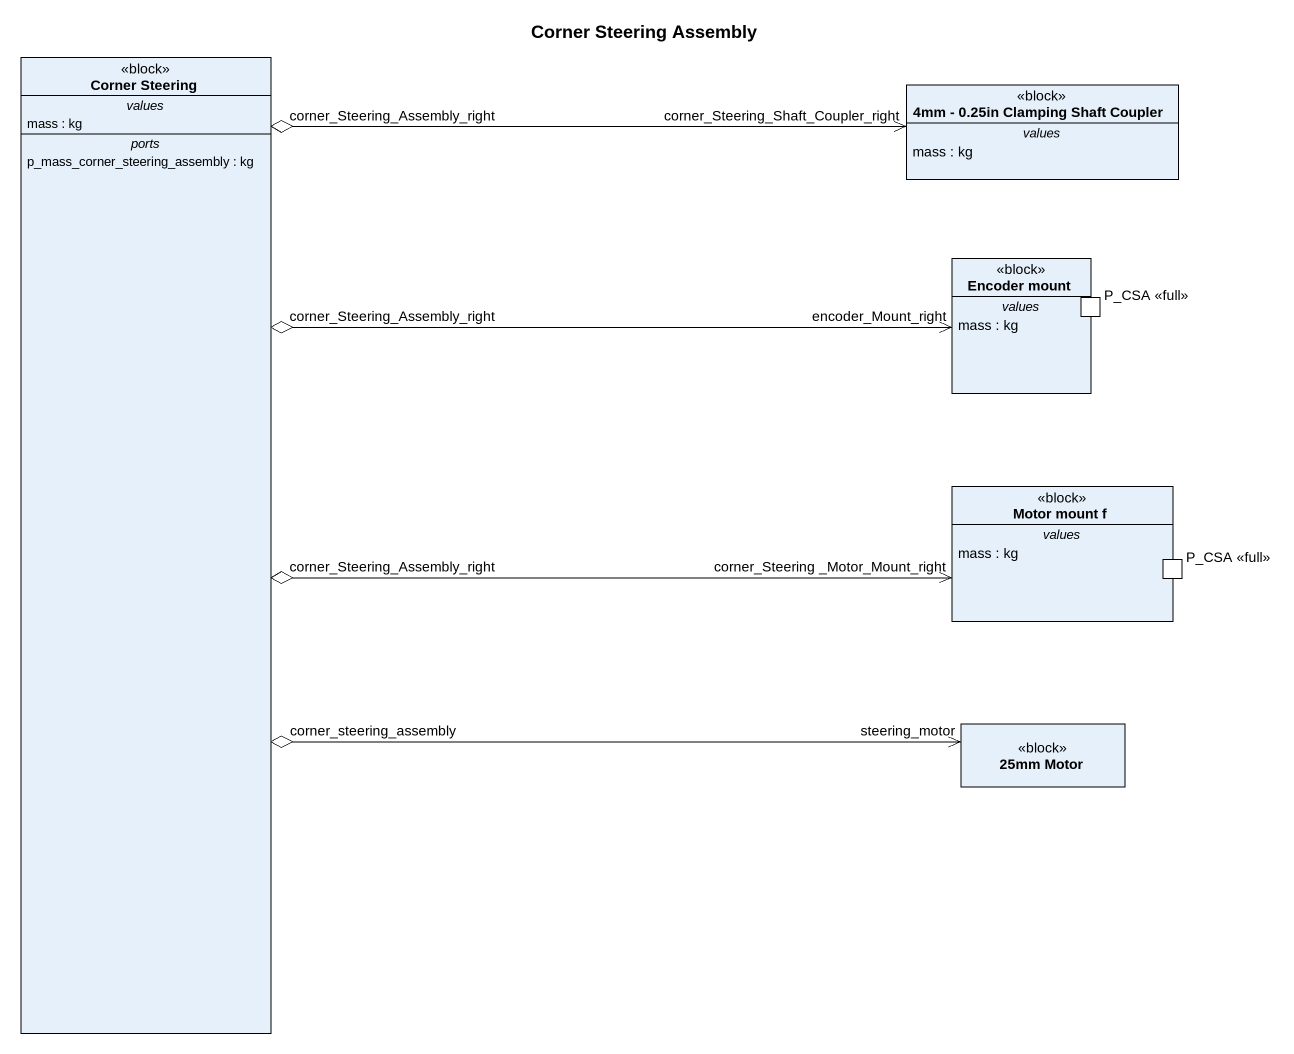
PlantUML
@startuml
title Corner Steering Assembly
hide circle
hide empty members
class "Corner Steering" as Corner_Steering <<block>> {
  -- values --
  mass : kg
  -- ports --
  p_mass_corner_steering_assembly : kg
}
class "4mm - 0.25in Clamping Shaft Coupler" as c4mm_0_25in_Clamping_Shaft <<block>> {
  -- values --
  mass : kg
}
class "Encoder mount" as Encoder_mount <<block>> {
  -- values --
  mass : kg
  -- ports --
  P_CSA <<full>>
}
class "Motor mount f" as Motor_mount_f <<block>> {
  -- values --
  mass : kg
  -- ports --
  P_CSA <<full>>
}
class "25mm Motor" as c25mm_Motor <<block>>
Corner_Steering "corner_Steering_Assembly_right" o-right-> "corner_Steering_Shaft_Coupler_right" c4mm_0_25in_Clamping_Shaft
Corner_Steering "corner_Steering_Assembly_right" o-right-> "encoder_Mount_right" Encoder_mount
Corner_Steering "corner_Steering_Assembly_right" o-right-> "corner_Steering _Motor_Mount_right" Motor_mount_f
Corner_Steering "corner_steering_assembly" o-right-> "steering_motor" c25mm_Motor
@enduml
